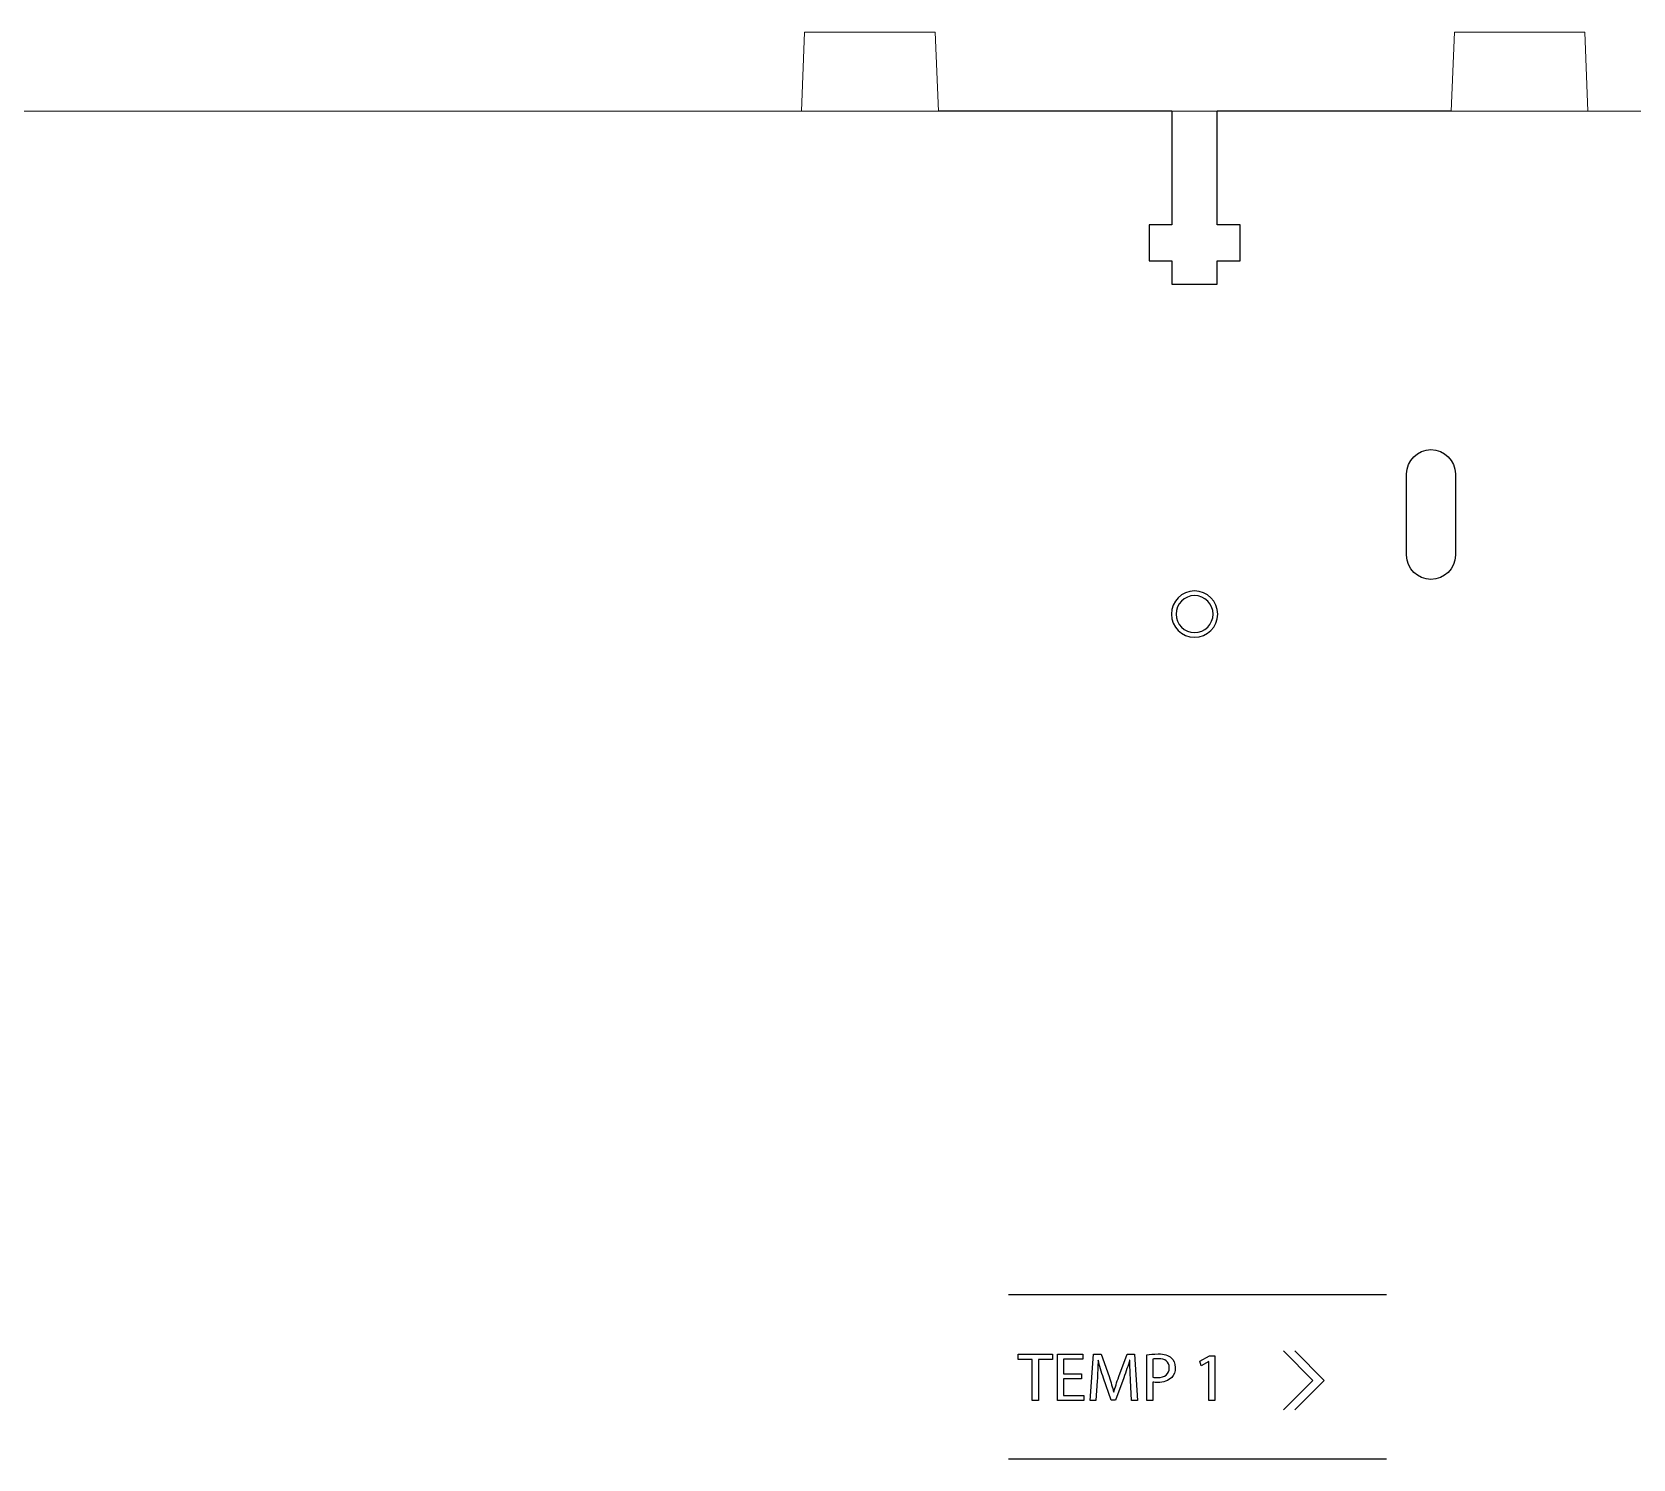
# Model space of a CAD drawing. Header units: millimetres. Extents: x 28 to 1378, y 89 to 912.
# Drawn here: x 323.4 to 422, y 824.1 to 912 of the extents above; entities that cross this region are included whole.
import ezdxf

# ---------------------------------------------------------------- set-up
doc = ezdxf.new("R2010")
doc.units = ezdxf.units.MM
for name, color, linetype, true_color in [('CHANGED_PARTS', 3, 'Continuous', 0x00ff00), ('CUTS', 1, 'Continuous', 0xff0000), ('ORIGIONAL_PARTS_THAT_WERE_', 6, 'Continuous', 0xff00ff), ('TEXT', 5, 'Continuous', 0x0000ff)]:
    doc.layers.add(name, color=color, linetype=linetype, true_color=true_color)
doc.layers.add('New Bottom board', color=1, linetype='Continuous', lineweight=0, true_color=0xff0000)
doc.layers.add('Referance lines', color=2, linetype='Continuous', lineweight=0, true_color=0xffff00)

msp = doc.modelspace()

# ---------------------------------------------------------------- linework, layer by layer
at = {"layer": 'CHANGED_PARTS'}
for p, q in [((393.564, 907.11), (379.187, 907.11)), ((393.564, 907.11), (393.564, 900.093)), ((396.365, 900.093), (396.365, 907.11)), ((410.763, 907.11), (396.365, 907.11)), ((393.564, 900.093), (392.164, 900.093)), ((392.164, 900.093), (392.164, 897.893)), ((397.765, 900.093), (396.365, 900.093)), ((397.765, 897.893), (397.765, 900.093)), ((392.164, 897.893), (393.564, 897.893)), ((393.564, 897.893), (393.564, 896.45)), ((396.365, 896.45), (396.365, 897.893)), ((396.365, 897.893), (397.765, 897.893)), ((393.564, 896.45), (396.365, 896.45))]:
    msp.add_line(p, q, dxfattribs=at)
at = {"layer": 'CHANGED_PARTS', "color": 3, "true_color": 0x00ff00}
for points in [[(394.965, 877.546), (394.178, 877.546), (393.54, 876.908), (393.54, 876.121)], [(396.39, 876.121), (396.39, 876.908), (395.752, 877.546), (394.965, 877.546)], [(393.54, 876.121), (393.54, 875.335), (394.178, 874.697), (394.965, 874.697)], [(394.965, 874.697), (395.752, 874.697), (396.39, 875.335), (396.39, 876.121)]]:
    msp.add_open_spline(points, degree=3, dxfattribs=at)
at = {"layer": 'CUTS', "color": 1, "true_color": 0xff0000}
for points in [[(408.024, 879.754), (408.024, 884.754)], [(411.023, 884.754), (411.023, 879.754), (411.023, 879.754)]]:
    msp.add_lwpolyline(points, dxfattribs=at)
for points in [[(408.024, 884.754), (408.024, 885.583), (408.695, 886.254), (409.523, 886.254)], [(409.523, 886.254), (410.352, 886.254), (411.023, 885.583), (411.023, 884.754)], [(409.523, 878.254), (408.695, 878.254), (408.024, 878.926), (408.024, 879.754)], [(411.023, 879.754), (411.023, 878.926), (410.352, 878.254), (409.523, 878.254)]]:
    msp.add_open_spline(points, degree=3, dxfattribs=at)
at = {"layer": 'New Bottom board', "color": 1, "true_color": 0xff0000}
for p, q in [((370.75, 907.11), (370.95, 911.982)), ((370.95, 911.982), (378.987, 911.982)), ((378.987, 911.982), (379.187, 907.11)), ((410.763, 907.11), (410.963, 911.982)), ((410.963, 911.982), (418.992, 911.982)), ((418.992, 911.982), (419.192, 907.11)), ((311.852, 907.11), (370.75, 907.11)), ((419.192, 907.11), (478.09, 907.11))]:
    msp.add_line(p, q, dxfattribs=at)
at = {"layer": 'ORIGIONAL_PARTS_THAT_WERE_', "color": 6, "true_color": 0xff00ff}
for points in [[(394.965, 877.261), (394.335, 877.261), (393.825, 876.751), (393.825, 876.121)], [(396.105, 876.121), (396.105, 876.751), (395.595, 877.261), (394.965, 877.261)], [(393.825, 876.121), (393.825, 875.492), (394.335, 874.982), (394.965, 874.982)], [(394.965, 874.982), (395.595, 874.982), (396.105, 875.492), (396.105, 876.121)]]:
    msp.add_open_spline(points, degree=3, dxfattribs=at)
at = {"layer": 'Referance lines'}
msp.add_line((32.469, 907.11), (861.811, 907.11), dxfattribs=at)
at = {"layer": 'TEXT', "color": 5, "true_color": 0x0000ff}
for points in [[(383.497, 834.199), (406.78, 834.199)], [(384.972, 830.207), (384.105, 830.207), (384.105, 830.52), (386.216, 830.52), (386.216, 830.207), (385.344, 830.207), (385.344, 827.668), (384.972, 827.668), (384.972, 830.207), (384.972, 830.207)], [(388.006, 829.005), (386.902, 829.005), (386.902, 827.977), (388.138, 827.977), (388.138, 827.668), (386.53, 827.668), (386.53, 830.52), (388.074, 830.52), (388.074, 830.211), (386.902, 830.211), (386.902, 829.31), (388.006, 829.31), (388.006, 829.005), (388.006, 829.005)], [(388.968, 828.891), (388.892, 827.668), (388.541, 827.668), (388.74, 830.52), (389.21, 830.52), (389.696, 829.141)], [(389.032, 830.152), (389.023, 830.152)], [(390.297, 829.141), (390.805, 830.52), (391.274, 830.52), (391.452, 827.668), (391.088, 827.668), (391.02, 828.92), (391.02, 828.92)], [(390.974, 830.152), (390.965, 830.152)], [(392.389, 828.81), (392.389, 827.668), (392.02, 827.668), (392.02, 830.486), (392.02, 830.486)], [(392.389, 830.219), (392.389, 829.111), (392.389, 829.111)], [(395.847, 830.072), (395.839, 830.072), (395.36, 829.814), (395.288, 830.097), (395.889, 830.419), (396.207, 830.419), (396.207, 827.668), (395.847, 827.668), (395.847, 830.072), (395.847, 830.072)], [(400.433, 830.727), (402.25, 828.911), (400.433, 827.094)], [(401.133, 830.727), (402.95, 828.911), (401.133, 827.094)], [(390.606, 829.069), (390.102, 827.685), (389.823, 827.685), (389.357, 829.043)], [(389.984, 828.18), (389.992, 828.18)], [(383.497, 824.068), (406.78, 824.068)]]:
    msp.add_lwpolyline(points, dxfattribs=at)
for points in [[(389.023, 830.152), (389.015, 829.796), (388.993, 829.323), (388.968, 828.891)], [(389.357, 829.043), (389.222, 829.45), (389.112, 829.814), (389.032, 830.152)], [(390.965, 830.152), (390.864, 829.821), (390.75, 829.462), (390.606, 829.069)], [(391.02, 828.92), (390.999, 829.318), (390.974, 829.801), (390.974, 830.152)], [(392.02, 830.486), (392.198, 830.515), (392.431, 830.541), (392.727, 830.541)], [(392.736, 830.249), (392.575, 830.249), (392.452, 830.236), (392.389, 830.219)], [(392.727, 830.541), (393.091, 830.541), (393.357, 830.456), (393.527, 830.304)], [(393.408, 829.686), (393.408, 830.067), (393.138, 830.249), (392.736, 830.249)], [(393.527, 830.304), (393.679, 830.169), (393.776, 829.961), (393.776, 829.708)], [(392.693, 829.081), (393.138, 829.081), (393.408, 829.301), (393.408, 829.686)], [(393.776, 829.708), (393.776, 829.449), (393.7, 829.246), (393.556, 829.098)], [(389.696, 829.141), (389.814, 828.79), (389.907, 828.477), (389.984, 828.18)], [(389.992, 828.18), (390.068, 828.468), (390.17, 828.781), (390.297, 829.141)], [(392.389, 829.111), (392.469, 829.089), (392.571, 829.081), (392.693, 829.081)], [(392.685, 828.785), (392.575, 828.785), (392.473, 828.79), (392.389, 828.81)], [(393.556, 829.098), (393.357, 828.891), (393.044, 828.785), (392.685, 828.785)]]:
    msp.add_open_spline(points, degree=3, dxfattribs=at)

doc.saveas('drawing.dxf')
